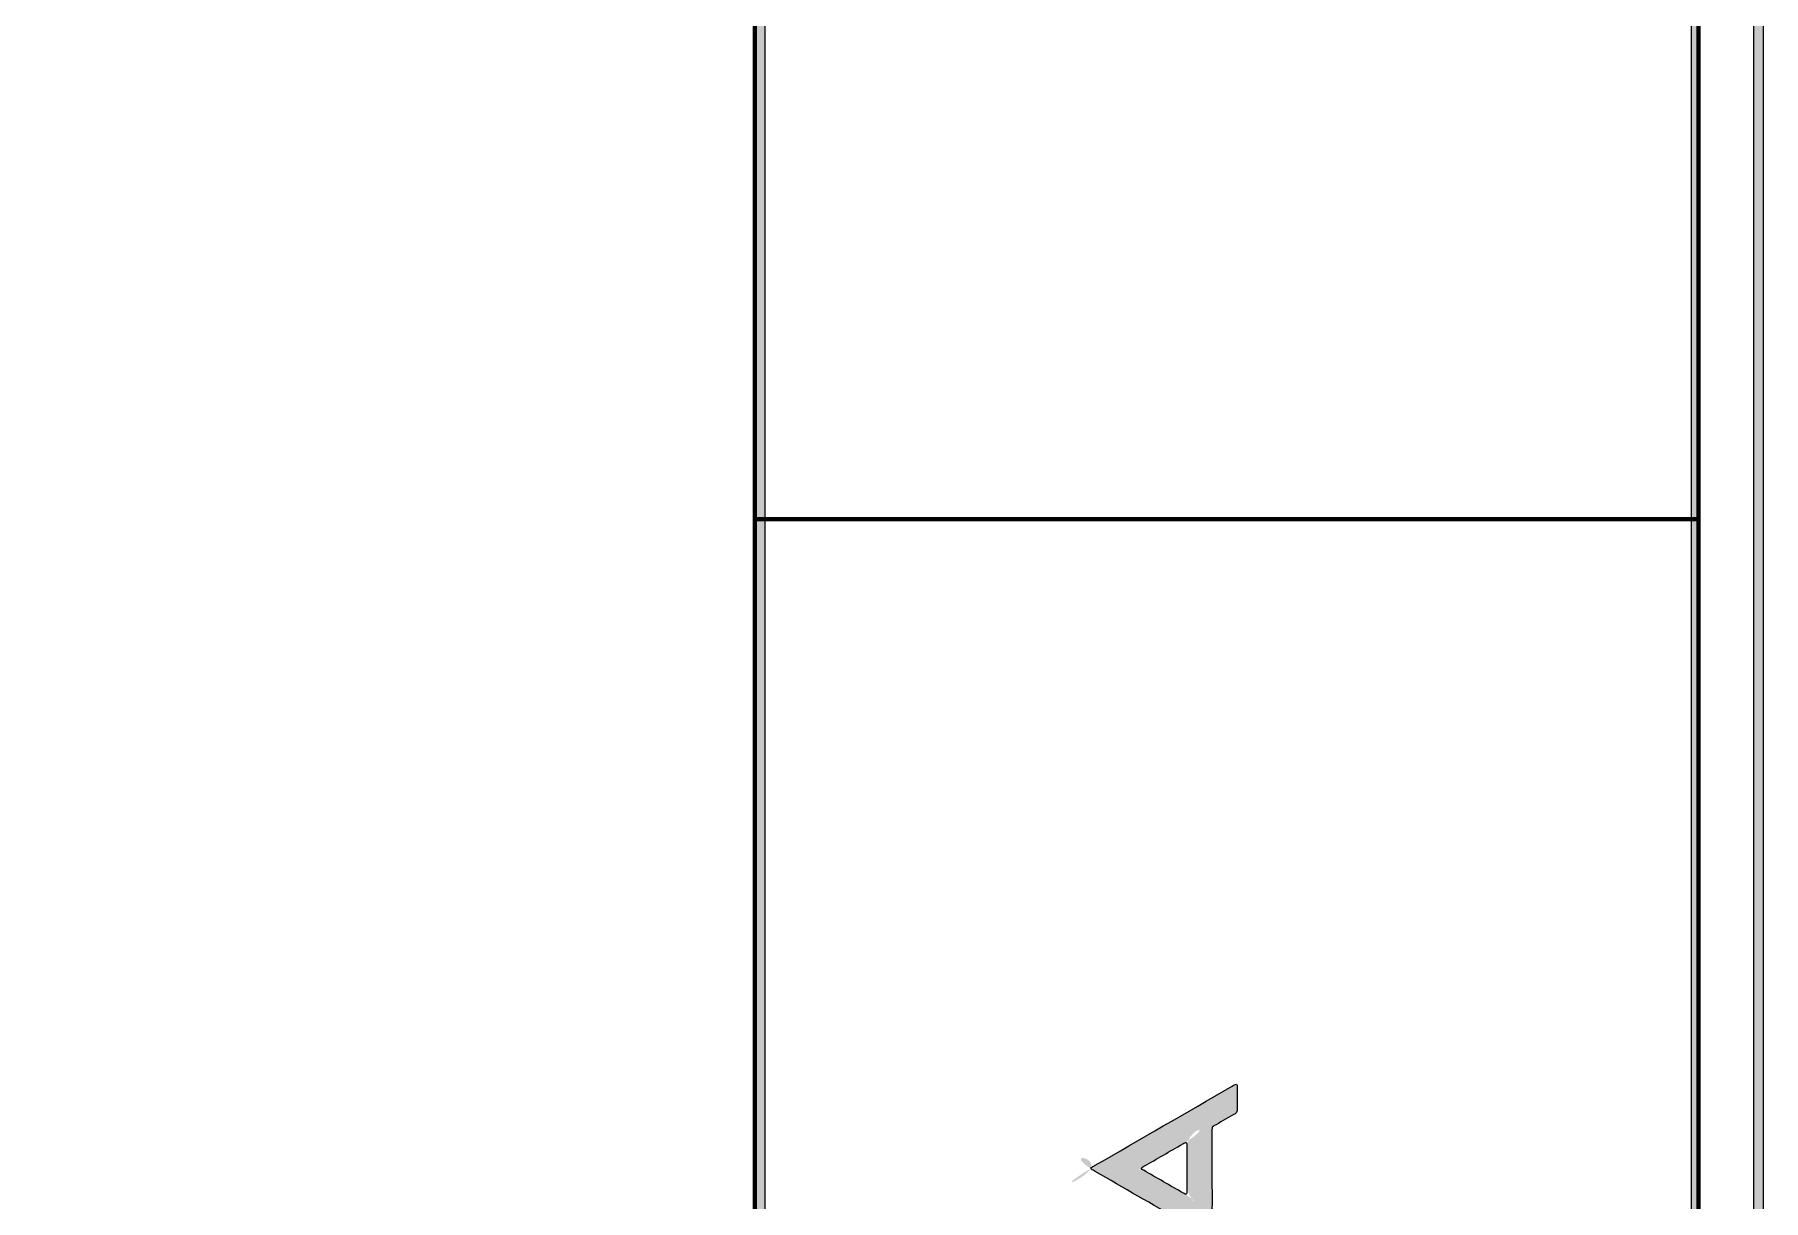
# Model space of a CAD drawing. Header units: metres. Extents: x -144 to 1000, y -717 to 29.
# Drawn here: x 152.68 to 158, y -546.87 to -543.28 of the extents above; entities that cross this region are included whole.
import ezdxf

# ---------------------------------------------------------------- set-up
doc = ezdxf.new("R2010")
doc.units = ezdxf.units.M
doc.layers.get('0').update_dxf_attribs({"color": 1})
for name, color, linetype, lineweight in [('G-ANNO-TTLB', 3, 'Continuous', 18), ('G-ANNO-TTLB-WIDE', 1, 'Continuous', 70), ('G-IMPT', 1, 'Continuous', 9)]:
    doc.layers.add(name, color=color, linetype=linetype, lineweight=lineweight)

# ---------------------------------------------------------------- blocks, each defined once
blk = doc.blocks.new('Bajo Derecha A2 - 00-LOGO ACROMATICO_dwg-1898258-INDICE Y PORTADA')
at = {"layer": 'G-IMPT', "lineweight": 9}
h = blk.add_hatch(color=256, dxfattribs=at)
edge = h.paths.add_edge_path()
edge.add_spline(control_points=[(2.877329, -17.94751), (2.877268, -17.947524), (2.878387, -17.94689), (2.875439, -17.948589), (2.874672, -17.949034), (2.871042, -17.951117), (2.874064, -17.949907), (2.871822, -17.94959), (2.873307, -17.950424), (2.87385, -17.950739), (2.874269, -17.950981), (2.874853, -17.951319), (2.875708, -17.951812), (2.876035, -17.952001), (2.876401, -17.952212), (2.877328, -17.952746), (2.877263, -17.95273), (2.877331, -17.952732)], knot_values=[-1, -1, -1, -1, -0.854167, -0.833333, -0.791667, -0.770833, -0.572917, -0.375, -0.354167, -0.333333, -0.3125, -0.291667, -0.25, -0.208333, -0.1875, -0.166667, 0, 0, 0, 0], degree=3, periodic=0)
edge.add_spline(control_points=[(2.877331, -17.952732), (2.877339, -17.952743), (2.877343, -17.952795), (2.877342, -17.952201), (2.877346, -17.951865), (2.877358, -17.951859), (2.877169, -17.951754), (2.876975, -17.95164), (2.876793, -17.95154), (2.876577, -17.95139), (2.87657, -17.951603), (2.876563, -17.951148), (2.876564, -17.950799), (2.876567, -17.95035), (2.876566, -17.949013), (2.87657, -17.948846), (2.876551, -17.948852), (2.876743, -17.948739), (2.877002, -17.948592), (2.877298, -17.948408), (2.877343, -17.948471), (2.877345, -17.948244), (2.877342, -17.948047), (2.877344, -17.947449), (2.877339, -17.947504), (2.877329, -17.94751)], knot_values=[-1, -1, -1, -1, -0.895833, -0.875, -0.854167, -0.78125, -0.75, -0.729167, -0.708333, -0.682292, -0.625, -0.614583, -0.604167, -0.583333, -0.5625, -0.494792, -0.333333, -0.291667, -0.270833, -0.239583, -0.174479, -0.145833, -0.125, -0.104167, 0, 0, 0, 0], degree=3, periodic=0)
edge = h.paths.add_edge_path()
edge.add_spline(control_points=[(2.874399, -17.950153), (2.874337, -17.95011), (2.873989, -17.950334), (2.87526, -17.949594), (2.876819, -17.948716), (2.875742, -17.948843), (2.87579, -17.949686), (2.875786, -17.949906), (2.875787, -17.950054), (2.875787, -17.950128)], knot_values=[-1, -1, -1, -1, -0.666667, -0.619048, -0.571429, -0.142857, -0.095238, -0.047619, 0, 0, 0, 0], degree=3, periodic=0)
edge.add_spline(control_points=[(2.875787, -17.950128), (2.875787, -17.950205), (2.875789, -17.950356), (2.875759, -17.951232), (2.876422, -17.951309), (2.875429, -17.950749), (2.874415, -17.950162), (2.874423, -17.950168), (2.874399, -17.950153)], knot_values=[-1, -1, -1, -1, -0.941176, -0.882353, -0.352941, -0.294118, -0.235294, 0, 0, 0, 0], degree=3, periodic=0)
for points, knots in [([(2.877331, -17.952732), (2.877279, -17.952735), (2.877242, -17.952697), (2.877201, -17.952674), (2.876668, -17.952367), (2.876135, -17.952059), (2.875602, -17.951751), (2.874716, -17.951239), (2.873829, -17.950727), (2.872943, -17.950215), (2.872904, -17.950193), (2.872865, -17.950172), (2.872828, -17.950147), (2.872809, -17.950134), (2.872808, -17.950113), (2.872828, -17.9501), (2.872861, -17.950078), (2.872895, -17.950058), (2.872929, -17.950039), (2.874349, -17.949219), (2.875768, -17.948399), (2.877188, -17.94758), (2.877233, -17.947554), (2.877276, -17.947519), (2.877329, -17.94751)], [0, 0, 0, 0, 1, 1, 1, 2, 2, 2, 3, 3, 3, 4, 4, 4, 5, 5, 5, 6, 6, 6, 7, 7, 7, 8, 8, 8, 8]), ([(2.877329, -17.94751), (2.877335, -17.947526), (2.877342, -17.947535), (2.877342, -17.947544), (2.877343, -17.947805), (2.877342, -17.948066), (2.877344, -17.948327), (2.877345, -17.948379), (2.877322, -17.948407), (2.87728, -17.948431), (2.877083, -17.948543), (2.876887, -17.948657), (2.876691, -17.94877), (2.876661, -17.948787), (2.876632, -17.948805), (2.876602, -17.948822), (2.876578, -17.948835), (2.876568, -17.948856), (2.876567, -17.948882), (2.876566, -17.948916), (2.876566, -17.948951), (2.876566, -17.948985), (2.876566, -17.949744), (2.876566, -17.950502), (2.876567, -17.951261), (2.876567, -17.951436), (2.876547, -17.951392), (2.87669, -17.951477), (2.876885, -17.951592), (2.877082, -17.951703), (2.877279, -17.951815), (2.877321, -17.951839), (2.877345, -17.951867), (2.877344, -17.951919), (2.877342, -17.95218), (2.877343, -17.952441), (2.877342, -17.952702), (2.877342, -17.952711), (2.877336, -17.95272), (2.877331, -17.952732)], [8, 8, 8, 8, 9, 9, 9, 10, 10, 10, 11, 11, 11, 12, 12, 12, 13, 13, 13, 14, 14, 14, 15, 15, 15, 16, 16, 16, 17, 17, 17, 18, 18, 18, 19, 19, 19, 20, 20, 20, 21, 21, 21, 21]), ([(2.874399, -17.950153), (2.874373, -17.950136), (2.874371, -17.950112), (2.874395, -17.950096), (2.874416, -17.950083), (2.874437, -17.950071), (2.874459, -17.950059), (2.874859, -17.949827), (2.87526, -17.949595), (2.875661, -17.949364), (2.875682, -17.949351), (2.875704, -17.949339), (2.875726, -17.949328), (2.875761, -17.94931), (2.875784, -17.949321), (2.875786, -17.949359), (2.875788, -17.949394), (2.875787, -17.949428), (2.875787, -17.949463), (2.875787, -17.949685), (2.875787, -17.949906), (2.875787, -17.950128)], [6, 6, 6, 6, 7, 7, 7, 8, 8, 8, 9, 9, 9, 10, 10, 10, 11, 11, 11, 12, 12, 12, 13, 13, 13, 13]), ([(2.875787, -17.950128), (2.875787, -17.950345), (2.875787, -17.950562), (2.875787, -17.950779), (2.875787, -17.950813), (2.875787, -17.950848), (2.875786, -17.950882), (2.875784, -17.950922), (2.875763, -17.950937), (2.87573, -17.950921), (2.875713, -17.950912), (2.875696, -17.950902), (2.875679, -17.950892), (2.875269, -17.950656), (2.87486, -17.95042), (2.87445, -17.950183), (2.874433, -17.950173), (2.874416, -17.950164), (2.874399, -17.950153)], [0, 0, 0, 0, 1, 1, 1, 2, 2, 2, 3, 3, 3, 4, 4, 4, 5, 5, 5, 6, 6, 6, 6])]:
    blk.add_open_spline(points, degree=3, knots=knots, dxfattribs=at)
blk = doc.blocks.new('tarjeta de nathalie 00')
at = {"layer": 'G-IMPT', "lineweight": 9}
h = blk.add_hatch(color=3, dxfattribs=at)
h.paths.add_polyline_path([(-145.238879, -717.384885), (-145.210187, -717.384885), (-145.210187, -716.893552), (-145.210187, -716.799339), (-145.238879, -716.799339), (-145.238879, -716.893792)])
h.paths.add_polyline_path([(-145.209959, -716.799099), (-145.209959, -717.385099), (-145.239202, -717.385099), (-145.239202, -716.799099)])
h.paths.add_polyline_path([(-145.239019, -717.386799), (-145.208259, -717.386799), (-145.208259, -716.797399), (-145.239202, -716.797399), (-146.098659, -716.797399), (-146.098659, -717.386799)])
h.paths.add_polyline_path([(-145.207952, -716.797074), (-145.207952, -717.387099), (-146.098981, -717.387099), (-146.098981, -716.797074)])
at = {"layer": 'G-ANNO-TTLB', "color": 3}
for p, q in [((-145.208259, -716.797399), (-145.208259, -717.386799)), ((-145.207952, -717.387099), (-145.207952, -716.797074)), ((-145.207952, -717.387133), (-145.207952, -716.797074)), ((-145.239202, -716.799099), (-145.239202, -717.385099)), ((-145.209959, -717.385099), (-145.209959, -716.799099)), ((-145.238879, -717.384885), (-145.238879, -716.893792)), ((-145.210187, -716.893552), (-145.210187, -717.384885))]:
    blk.add_line(p, q, dxfattribs=at)
at = {"layer": 'G-ANNO-TTLB-WIDE', "color": 3}
for p, q in [((-145.239202, -716.799099), (-145.239202, -717.385099)), ((-145.209959, -716.799099), (-145.209959, -717.385099)), ((-145.209959, -716.941039), (-145.239202, -716.941039))]:
    blk.add_line(p, q, dxfattribs=at)
blk.add_blockref('Bajo Derecha A2 - 00-LOGO ACROMATICO_dwg-1898258-INDICE Y PORTADA', (-148.101603, -699.011034))

msp = doc.modelspace()

# ---------------------------------------------------------------- block references
at = {"xscale": 99.43160266323505, "yscale": 99.43160266323505, "zscale": 99.43160266323505}
msp.add_blockref('tarjeta de nathalie 00', (14596.2635, 70741.8273), dxfattribs=at)

doc.saveas('drawing.dxf')
